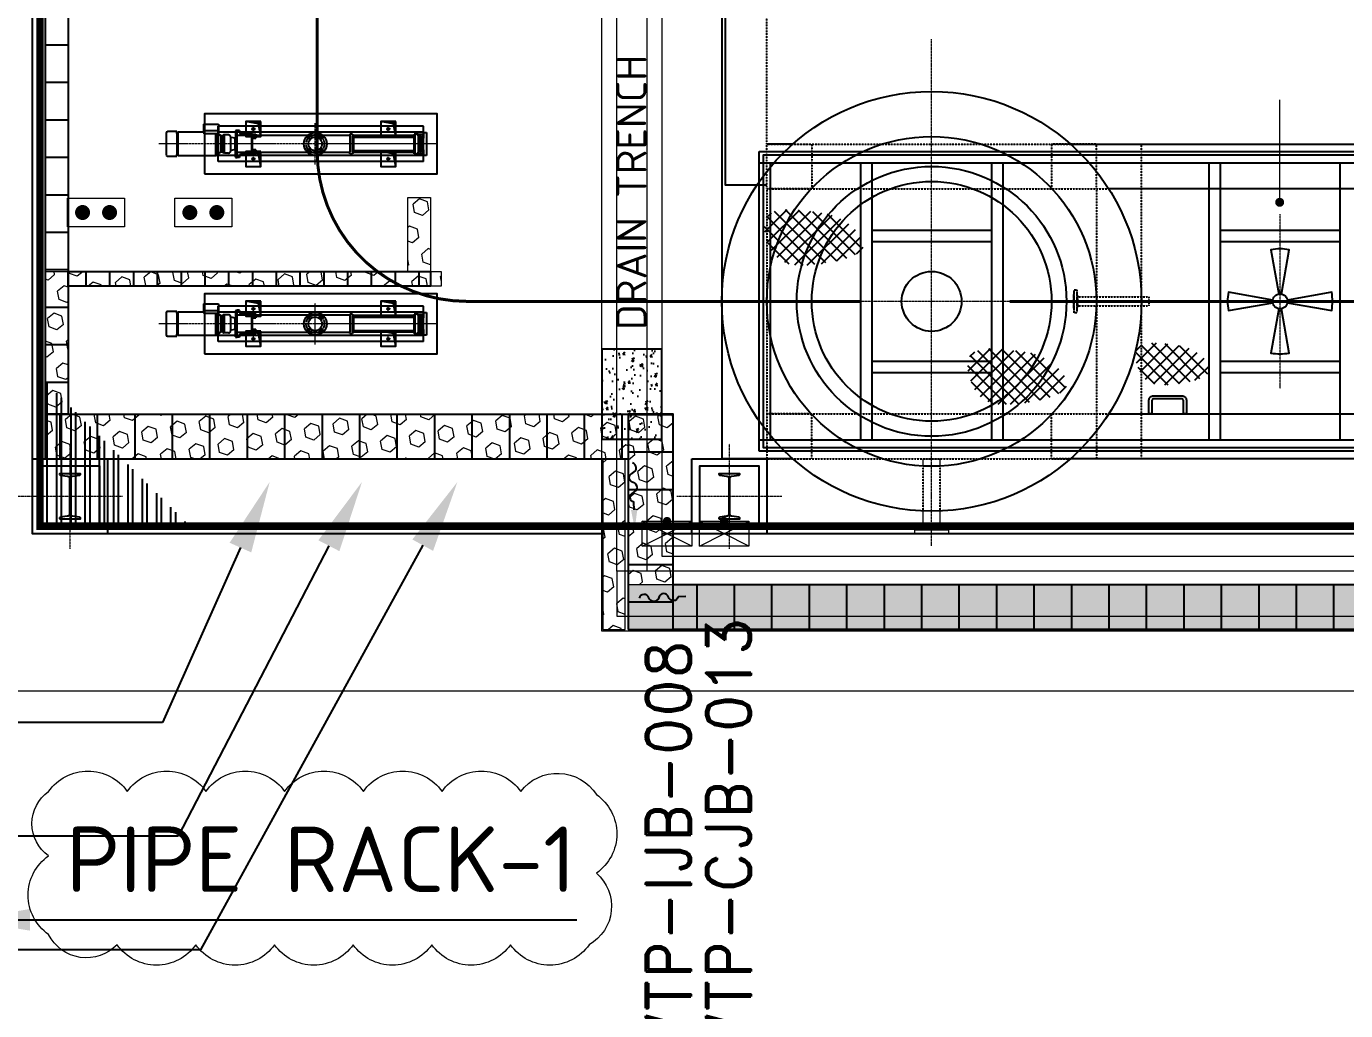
# Model space of a CAD drawing. Header units: inches. Extents: x 8618018 to 8935006, y 2431589 to 2567223.
# Drawn here: x 8647645 to 8656448, y 2514308 to 2520875 of the extents above; entities that cross this region are included whole.
import ezdxf
from ezdxf import colors
from ezdxf.entities.mleader import LeaderData, LeaderLine
from ezdxf.math import Vec2, Vec3

# ---------------------------------------------------------------- set-up
doc = ezdxf.new("R2010")
doc.units = ezdxf.units.IN
doc.header["$MEASUREMENT"] = 0
for name, pattern in [('CENTER', [2, 1.25, -0.25, 0.25, -0.25]), ('HIDDEN', [0.375, 0.25, -0.125]), ('PHANTOM', [2.5, 1.25, -0.25, 0.25, -0.25, 0.25, -0.25])]:
    doc.linetypes.add(name, pattern=pattern)
for name, color, linetype in [('CCT', 4, 'Continuous'), ('Civil', 252, 'Continuous'), ('ELECTRICAL BOX', 30, 'Continuous'), ('EQ', 252, 'Continuous'), ('EQUIPEMENTS', 252, 'Continuous'), ('EXISTING', 252, 'Continuous'), ('Handrail', 252, 'FENCELINE1'), ('HIDDEN', 252, 'HIDDEN'), ('LCS', 4, 'Continuous'), ('MOTOR LOCATION', 3, 'Continuous'), ('PUMP', 252, 'Continuous'), ('SKID', 252, 'Continuous'), ('STR', 252, 'Continuous'), ('T', 3, 'Continuous')]:
    doc.layers.add(name, color=color, linetype=linetype)
for name, color, linetype, lineweight in [('CL', 252, 'CENTER', 5), ('DIM', 252, 'Continuous', 13), ('ICT', 6, 'Continuous', 13), ('PCT', 2, 'Continuous', 15), ('PUDDLE', 252, 'Continuous', 5), ('Rev', 252, 'Continuous', 0), ('TRENCH', 252, 'Continuous', 13)]:
    doc.layers.add(name, color=color, linetype=linetype, lineweight=lineweight)
doc.styles.add('DIM1', font='romant.shx', dxfattribs={"width": 0.8})
doc.styles.add('ISOCPEUR', font='isocpeur.ttf')
doc.styles.add('Roman', font='romans')
doc.styles.add('ROMAND', font='romand')
doc.styles.get("Standard").update_dxf_attribs({"font": 'arial.ttf'})
doc.linetypes.add('FENCELINE1', pattern='A,6.35,-2.54,[133,ltypeshp.shx,S=2.54,R=0,X=-2.54,Y=0],-2.54,25.4', length=36.83)
doc.dimstyles.new('DIM', dxfattribs={"dimscale": 175, "dimtxt": 2.5, "dimasz": 2.5, "dimexe": 0.875, "dimexo": 0.875, "dimgap": 1, "dimtad": 1, "dimdec": 0, "dimzin": 9, "dimdsep": 46, "dimtxsty": 'ISOCPEUR', "dimblk": 'OBLIQUE', "dimcen": 0.09, "dimclrd": 256, "dimclre": 256, "dimclrt": 252, "dimadec": 0, "dimazin": 0, "dimtfac": 1, "dimtdec": 0, "dimtmove": 0, "dimatfit": 3, "dimfxl": 1, "dimtfill": 1, "dimtolj": 1, "dimtzin": 0, "dimarcsym": 0})
doc.dimstyles.new('DIM_80', dxfattribs={"dimscale": 80, "dimtxt": 2.5, "dimasz": 2, "dimexe": 0.875, "dimexo": 0.875, "dimgap": 1, "dimtad": 1, "dimdec": 0, "dimzin": 9, "dimdsep": 46, "dimtxsty": 'ISOCPEUR', "dimblk": 'ARCHTICK', "dimcen": 0.09, "dimclrd": 256, "dimclre": 256, "dimclrt": 4, "dimadec": 0, "dimazin": 0, "dimtfac": 1, "dimtdec": 0, "dimtmove": 0, "dimatfit": 3, "dimfxl": 1, "dimtolj": 1, "dimtzin": 0, "dimarcsym": 0})
pattern_1 = [(270, (8201163.03, 2028801.29), (158.75, -1e-13), [])]
pattern_2 = [(270, (-8717129.58, -2475215.07), (250, -3e-14), [])]
pattern_3 = [(360, (53450169, -17299748.7), (1e-13, 250), [])]
pattern_4 = [(0, (-8717129.58, -2475215.07), (-1e-13, 250), [])]
pattern_5 = [(100, (-8717129.58, -2475215.07), (-95.94770984, -16.91817), [56.25, -112.5]), (220, (-8717129.58, -2475215.07), (62.6254199, -74.63406917), [56.25, -112.5]), (160, (-8717139.34, -2475159.67), (-33.32228993, -91.55223915), [56.25, -112.5])]

# ---------------------------------------------------------------- blocks, each defined once
blk = doc.blocks.new('COL')
at = {"layer": 'Civil'}
blk.add_lwpolyline([(-250, -250), (250, -250), (250, 250), (-250, 250)], close=True, dxfattribs=at)
at = {"layer": 'CL', "ltscale": 0.25}
for p, q in [((0, -350), (0, 350)), ((-350, 0), (350, 0))]:
    blk.add_line(p, q, dxfattribs=at)
at = {"layer": 'STR'}
blk.add_lwpolyline([(-200, 200), (200, 200), (200, -200), (-200, -200)], close=True, dxfattribs=at)
blk.add_lwpolyline([(-70, 150), (70, 150), (70, 147.6, -0.414214), (63, 140.6), (17.8, 134.2, 0.414214), (3.8, 120.2), (3.8, -120.2, 0.414214), (17.8, -134.2), (63, -140.6, -0.414214), (70, -147.6), (70, -150), (-70, -150), (-70, -147.6, -0.414214), (-63, -140.6), (-17.9, -134.2, 0.414214), (-3.9, -120.2), (-3.9, 120.2, 0.414214), (-17.9, 134.2), (-63, 140.6, -0.414214), (-70, 147.6)], format="xyb", close=True, dxfattribs=at)
blk = doc.blocks.new('2SOrf_PLAN')
at = {"color": 6, "linetype": 'CENTER', "ltscale": 0.5}
for p, q in [((-2.03, 2.03), (-1.33, 1.33)), ((2.03, 2.03), (1.33, 1.33)), ((-2.03, -2.03), (-1.33, -1.33)), ((2.03, -2.03), (1.33, -1.33))]:
    blk.add_line(p, q, dxfattribs=at)
for centre, radius in [((0, 0), 3), ((-1.68, 1.68), 0.375), ((0, 0), 1.81), ((1.68, 1.68), 0.375), ((-1.68, -1.68), 0.375), ((1.68, -1.68), 0.375)]:
    blk.add_circle(centre, radius)
at = {"color": 6, "linetype": 'CENTER'}
blk.add_circle((0, 0), 2.38, dxfattribs=at)
blk = doc.blocks.new('2SO')
for p, q in [((0, 3), (0.75, 3)), ((0, -3), (0, 3)), ((0.75, 3), (0.75, 1.53)), ((0.75, 1.53), (1, 1.53)), ((1, -1.53), (1, 1.53)), ((0.75, -3), (0, -3)), ((0.75, -1.53), (0.75, -3)), ((0.75, -1.53), (1, -1.53))]:
    blk.add_line(p, q)
blk = doc.blocks.new('SQ100')
at = {"layer": 'Civil', "ltscale": 0.5}
h = blk.add_hatch(color=256, dxfattribs=at)
h.dxf.hatch_style = 1
h.paths.add_polyline_path([(-35, -35), (-50, 50), (-50, -50), (50, -50)])
for p, q in [((-50, 50), (-35, -35)), ((-35, -35), (50, -50))]:
    blk.add_line(p, q, dxfattribs=at)
blk.add_lwpolyline([(-50, -50), (50, -50), (50, 50), (-50, 50)], close=True, dxfattribs=at)
blk = doc.blocks.new('Filter Press Feed Pump_P')
at = {"ltscale": 15}
for p, q in [((-82.2, 986.1), (-82.2, 924.6)), ((73.3, 995), (-73.8, 995)), ((82.2, 924.6), (82.2, 986.1)), ((-82.2, 924.6), (-70.3, 924.6)), ((-78.3, 915.7), (-70.3, 924.6)), ((-78.3, 663.6), (-78.3, 915.7)), ((-78.3, 915.7), (78.3, 915.7)), ((70.3, 924.6), (-70.3, 924.6)), ((70.3, 924.6), (82.2, 924.6)), ((78.3, 915.7), (70.3, 924.6)), ((78.3, 741.8), (78.3, 915.7)), ((67.9, 649.7), (67.9, 741.8)), ((67.9, 741.8), (87.2, 741.8)), ((87.2, 649.7), (87.2, 746.8)), ((132.3, 746.8), (87.2, 746.8)), ((132.3, 746.8), (132.3, 644.7)), ((-117.5, 648), (117.5, 648)), ((-117.5, -723), (-117.5, 648)), ((-77.3, 654.2), (-78.3, 663.6)), ((-78.3, 663.6), (67.9, 663.6)), ((-77.5, -723), (-77.5, 648)), ((-77.3, 644.7), (-77.3, 654.2)), ((-77.3, 654.2), (67.9, 654.2)), ((-64.9, 644.7), (-77.3, 644.7)), ((-54, 628.4), (-64.9, 644.7)), ((-64.9, 644.7), (64.9, 644.7)), ((-54, 621), (-54, 628.4)), ((-54, 628.4), (54, 628.4)), ((-47.6, 621), (-54, 621)), ((-47.6, 617.5), (-47.6, 621)), ((47.6, 621), (-47.6, 621)), ((-38.1, 617.5), (-38.1, 621)), ((37.7, 617.5), (37.7, 621)), ((54, 621), (47.6, 621)), ((47.6, 617.5), (47.6, 621)), ((54, 628.4), (64.9, 644.7)), ((54, 621), (54, 628.4)), ((64.9, 644.7), (76.8, 644.7)), ((87.2, 649.7), (67.9, 649.7)), ((76.8, 644.7), (76.8, 649.7)), ((77.5, -723), (77.5, 648)), ((87.2, 644.7), (87.2, 649.7)), ((132.3, 644.7), (87.2, 644.7)), ((117.5, -723), (117.5, 648)), ((-90.2, 531.8), (-90.2, 522.9)), ((-90.2, 529.3), (-90.2, 522.9)), ((-87.2, 531.8), (-38.6, 531.8)), ((-60.9, 605.6), (-60.4, 605.6)), ((-60.9, 578.9), (-60.9, 605.6)), ((-60.4, 605.6), (-60.4, 612)), ((-60.4, 605.6), (60.4, 605.6)), ((-50, 615), (-58, 615)), ((-51.5, 531.8), (-38.6, 531.8)), ((50, 615), (-50, 615)), ((47.1, 565.5), (-47.6, 565.5)), ((-38.1, 533.8), (-43.1, 561.5)), ((-38.6, 531.8), (38.6, 531.8)), ((-37.2, 533.8), (-38.1, 533.8)), ((-37.2, 533.8), (36.7, 533.8)), ((36.7, 533.8), (38.1, 533.8)), ((38.1, 533.8), (43.1, 561.5)), ((51, 531.8), (38.6, 531.8)), ((87.2, 531.8), (38.6, 531.8)), ((57.5, 615), (50, 615)), ((60.4, 605.6), (60.4, 612)), ((60.4, 578.9), (60.4, 605.6)), ((89.7, 531.8), (89.7, 522.9)), ((89.7, 522.9), (89.7, 529.3)), ((-90.2, 522.9), (-90.2, 521.4)), ((-90.2, 522.9), (89.7, 522.9)), ((-90.2, 505), (-90.2, 521.4)), ((-90.2, 521.4), (-76.8, 521.4)), ((-77.3, 505), (-90.2, 505)), ((-85.7, 522.9), (-85.7, 521.4)), ((-85.7, 522.9), (85.2, 522.9)), ((-76.8, 505), (-77.3, 505)), ((-76.8, 521.4), (76.3, 521.4)), ((-69.9, 435.7), (-69.9, 497.6)), ((-57.2, -230.6), (-57.2, 520.3)), ((-36.2, 522.9), (-54, 522.9)), ((-36.2, 522.9), (35.7, 522.9)), ((35.7, 522.9), (54, 522.9)), ((57.2, -230.6), (57.2, 520.3)), ((69.9, 435.7), (69.9, 497.6)), ((76.3, 521.4), (89.7, 521.4)), ((76.8, 505), (76.3, 505)), ((89.7, 505), (76.8, 505)), ((85.2, 522.9), (85.2, 521.4)), ((89.7, 521.4), (89.7, 522.9)), ((90.2, 505), (90.2, 521.4)), ((-69.9, 422.3), (-69.9, 435.7)), ((-69.9, 422.3), (69.9, 422.3)), ((-65.4, 422.3), (-65.4, 419.8)), ((-65.4, 419.8), (65.4, 419.8)), ((-39.1, 419.8), (-65.4, 419.8)), ((-65.4, 419.8), (-65.4, 397.5)), ((-39.1, 397.5), (-65.4, 397.5)), ((-39.1, 397.5), (-39.1, 419.8)), ((39.1, 419.8), (39.1, 397.5)), ((65.4, 419.8), (39.1, 419.8)), ((65.4, 397.5), (39.1, 397.5)), ((65.4, 419.8), (65.4, 422.3)), ((65.4, 419.8), (65.4, 397.5)), ((69.9, 435.7), (69.9, 422.3)), ((-65, -230.6), (-65, -247.7)), ((-65, -230.6), (-55, -230.6)), ((-55, -247.7), (-65, -247.7)), ((-56.7, -247.7), (-56.7, -257.1)), ((-56.7, -257.1), (-56.1, -257.1)), ((-56.1, -666.1), (-56.1, -247.7)), ((55, -230.6), (-55, -230.6)), ((-55, -247.7), (55, -247.7)), ((-46.2, -666.1), (-46.2, -247.7)), ((-46.2, -257.1), (46.2, -257.1)), ((-45.1, -257.1), (-45.1, -656.7)), ((45.1, -257.1), (45.1, -656.7)), ((46.2, -666.1), (46.2, -247.7)), ((65, -230.6), (55, -230.6)), ((65, -247.7), (55, -247.7)), ((56.1, -257.1), (56.1, -247.7)), ((56.1, -666.1), (56.1, -247.7)), ((65, -247.7), (65, -230.6)), ((-65, -666.1), (-65, -660)), ((-65, -660), (-56.7, -660)), ((-57.2, -666.1), (-65, -666.1)), ((-65, -666.1), (-65, -685.9)), ((-65, -685.9), (-57.2, -685.9)), ((-65, -685.9), (-65, -715)), ((-57.2, -666.1), (56.7, -666.1)), ((56.7, -685.9), (-57.2, -685.9)), ((-57.2, -685.9), (-38, -696.9)), ((-56.1, -656.7), (-56.7, -656.7)), ((-56.7, -656.7), (-56.7, -666.1)), ((-53.4, -699.6), (-53.4, -694.7)), ((46.2, -656.7), (-46.2, -656.7)), ((-42.9, -694.8), (-42.9, -694.7)), ((-42.9, -694.7), (-42.9, -694.7)), ((-42.9, -694.9), (-42.9, -694.8)), ((-42.9, -695), (-42.9, -694.9)), ((-42.4, -694.7), (-42.4, -699.6)), ((-38, -696.9), (38, -696.9)), ((-38, -696.9), (-38, -711.7)), ((38, -696.9), (57.2, -685.9)), ((38, -711.7), (38, -696.9)), ((41.8, -699.6), (41.8, -694.7)), ((41.8, -694.7), (41.8, -694.8)), ((41.8, -694.8), (41.8, -694.8)), ((41.8, -694.8), (41.8, -694.9)), ((41.8, -694.9), (41.8, -695)), ((52.8, -694.7), (52.8, -699.6)), ((56.1, -656.7), (56.1, -666.1)), ((65, -660), (56.1, -660)), ((65, -666.1), (56.7, -666.1)), ((56.7, -685.9), (65, -685.9)), ((65, -666.1), (65, -660)), ((65, -685.9), (65, -666.1)), ((65, -685.9), (65, -715)), ((-117.5, -723), (117.5, -723)), ((-65, -715), (-38, -715)), ((-36.3, -711.7), (-38, -712.8)), ((-38, -711.7), (38, -711.7)), ((-38, -712.8), (38, -712.8)), ((-38, -712.8), (-38, -721.7)), ((35.8, -711.7), (38, -712.8)), ((38, -712.8), (38, -721.7)), ((38, -715), (65, -715))]:
    blk.add_line(p, q, dxfattribs=at)
for centre in [(-100, 413), (100, 413), (-100, -487), (100, -487)]:
    blk.add_circle(centre, 7, dxfattribs=at)
for centre, radius, start, end in [((-74.1, 985.8), 8.67, 90.00581, 180), ((73.1, 985.8), 8.67, 360, 90), ((-50.3, 617.2), 2.72, 270, 0), ((-35.4, 617.2), 2.72, 180, 270), ((34.9, 617.2), 2.72, 270, 0), ((49.8, 617.2), 2.72, 180, 270), ((-87.4, 529.1), 2.72, 90.00453, 180), ((-47.8, 578.6), 13.6, 180, 270), ((-58.2, 611.8), 2.72, 90.00453, 180), ((-47.8, 560.8), 4.71, 9.99598, 89.9997), ((-38.9, 533.5), 1.73, 270, 0), ((38.4, 533.5), 1.73, 180, 270), ((47.3, 560.8), 4.71, 90.00609, 170.00697), ((46.8, 578.6), 13.6, 270, 0), ((57.2, 611.8), 2.72, 360, 90), ((86.9, 529.1), 2.72, 360, 90), ((-77.5, 497.4), 7.18, 360, 86.41867), ((76.5, 497.4), 7.18, 93.58713, 179.99995), ((-48.2, -695), 5.23, 117.03982, 180.00359), ((-48.2, -699.9), 5.23, 180, 270), ((-48.2, -699.9), 5.23, 270, 0), ((47.1, -699.9), 5.23, 180, 270), ((47.1, -699.9), 5.23, 270, 0), ((47.1, -695), 5.23, 360, 62.95907)]:
    blk.add_arc(centre, radius, start, end, dxfattribs=at)
at = {"layer": 'Civil', "ltscale": 15}
blk.add_lwpolyline([(-200, 738), (-200, -813), (200, -813), (200, 738)], close=True, dxfattribs=at)
at = {"layer": 'CL', "ltscale": 10}
for p, q in [((0, -813), (-0.2, 1045)), ((-114.9, 413), (-85.1, 413)), ((85.1, 413), (114.9, 413)), ((-138.1, 0), (138.1, 0)), ((-114.9, -487), (-85.1, -487)), ((85.1, -487), (114.9, -487))]:
    blk.add_line(p, q, dxfattribs=at)
at = {"layer": 'CL', "ltscale": 15}
for p, q in [((-100, 398.1), (-100, 427.9)), ((100, 398.1), (100, 427.9)), ((-100, -501.9), (-100, -472.1)), ((100, -501.9), (100, -472.1))]:
    blk.add_line(p, q, dxfattribs=at)
at = {"ltscale": 15, "xscale": 25.4, "yscale": 25.4, "zscale": 25.4}
blk.add_blockref('2SOrf_PLAN', (0, 0), dxfattribs=at)
at = {"ltscale": 15, "xscale": 25.40000000000001, "yscale": 25.40000000000001, "zscale": 25.40000000000001, "rotation": 90}
blk.add_blockref('2SO', (0, -743), dxfattribs=at)
at = {"layer": 'DIM', "rotation": 90}
for p in [(-100, 413), (100, 413), (-100, -487), (100, -487)]:
    blk.add_blockref('SQ100', p, dxfattribs=at)
blk = doc.blocks.new('_ArchTick')
at = {"color": 0, "linetype": 'ByBlock', "const_width": 0.15}
blk.add_lwpolyline([(-0.5, -0.5), (0.5, 0.5)], dxfattribs=at)
blk = doc.blocks.new('2SOrf')
for p, q in [((0, -1.8125), (0, 1.8125)), ((0.0625, 1.8125), (0, 1.8125)), ((0.0625, 3), (0.75, 3)), ((0.0625, -3), (0.0625, 3)), ((0.75, 3), (0.75, -3)), ((0.75, 1.53), (1, 1.53)), ((1, -1.53), (1, 1.53)), ((0.0625, -1.8125), (0, -1.8125)), ((0.75, -3), (0.0625, -3)), ((0.75, -1.53), (1, -1.53))]:
    blk.add_line(p, q)
blk = doc.blocks.new('4SORF')
for p, q in [((-0.94, 4.5), (-0.94, -4.5)), ((-0.0625, 4.5), (-0.94, 4.5)), ((-0.0625, -4.5), (-0.0625, 4.5)), ((-0.94, 2.655), (-1.31, 2.655)), ((-1.31, -2.655), (-1.31, 2.655)), ((-0.0625, 3.09375), (0, 3.09375)), ((0, -3.09375), (0, 3.09375)), ((-0.94, -2.655), (-1.31, -2.655)), ((-0.0625, -3.09375), (0, -3.09375)), ((-0.94, -4.5), (-0.0625, -4.5))]:
    blk.add_line(p, q)
blk = doc.blocks.new('FLOW')
at = {"layer": 'Civil'}
blk.add_lwpolyline([(0, 125), (0, 175, -0.747781), (0, 239.8, 0.747781), (0, 304.6, -0.747781), (0, 369.4, 0.747781), (0, 434.2)], format="xyb", dxfattribs=at)
blk.add_solid([(20.8, 125), (-20.8, 125), (0, 0)], dxfattribs=at)
blk = doc.blocks.new('_Oblique')
at = {"color": 0, "linetype": 'ByBlock', "lineweight": -2}
blk.add_line((-0.5, -0.5), (0.5, 0.5), dxfattribs=at)
blk = doc.blocks.new('LPNO')
at = {"layer": 'ELECTRICAL BOX', "color": 7, "lineweight": 0}
for p, q in [((25.6, 21.4), (3.9, -21.4)), ((25.6, -21.4), (3.9, 21.4))]:
    blk.add_line(p, q, dxfattribs=at)
blk.add_lwpolyline([(3.9, -21.4), (3.9, 21.4), (25.6, 21.4), (25.6, -21.4)], close=True, dxfattribs=at)
at = {"layer": 'ELECTRICAL BOX', "color": 7, "lineweight": 0, "const_width": 3.59}
blk.add_lwpolyline([(3.9, 1.8, 1), (3.9, -1.8, 1)], format="xyb", close=True, dxfattribs=at)
at = {"layer": 'ELECTRICAL BOX', "style": 'DIM1', "width": 0.8}
blk.add_attdef('LPNO', (36.8, 20.2), '', height=32, dxfattribs=at)
blk = doc.blocks.new('LCS')
at = {"layer": 'T', "color": 4, "lineweight": 0}
blk.add_lwpolyline([(-590, 295), (-210, 295), (-210, 105), (-590, 105)], close=True, dxfattribs=at)
at = {"layer": 'T', "color": 4, "const_width": 50}
for points in [[(-515, 200, 1), (-465, 200, 1)], [(-335, 200, 1), (-285, 200, 1)]]:
    blk.add_lwpolyline(points, format="xyb", close=True, dxfattribs=at)
at = {"layer": 'MOTOR LOCATION', "color": 4, "style": 'Roman'}
blk.add_attdef('XXX', (246.1, 103.3), '', height=240, dxfattribs=at)
blk = doc.blocks.new('A$C43806556')
at = {"layer": 'Civil'}
h = blk.add_hatch(dxfattribs=at)
h.set_pattern_fill('AR-CONC', color=256)
h.set_pattern_definition([(50, (-8701283.7, -2499718.14), (182.184669, -15.9390855), [19.05, -209.55]), (355, (-8701283.7, -2499718.14), (-35.2434214, 191.0568452), [15.24, -167.640584]), (100.4514447, (-8701268.52, -2499719.47), (146.941247, 175.117752), [16.1900088, -178.0902446]), (46.1842, (-8701283.7, -2499667.34), (271.079041, -42.042328), [28.575, -314.325]), (96.6355576, (-8701261.1, -2499670.85), (237.404134, 247.4261246), [24.285023, -267.135608]), (351.184151, (-8701283.7, -2499667.34), (237.404134, 247.426125), [22.859967, -251.459732]), (21, (-8701258.3, -2499680.04), (151.6143913, -102.2651982), [19.05, -209.55]), (326, (-8701258.3, -2499680.04), (61.8020283, 184.187966), [15.24, -167.64]), (71.451445, (-8701245.66, -2499688.57), (213.4164193, 81.922769), [16.1900088, -178.0899376]), (37.5, (-8701283.7, -2499718.143), (3.08860325, 84.55503887), [0, -165.608, 0, -170.18, 0, -168.275]), (7.5, (-8701283.7, -2499718.14), (66.8196625, 100.1805748), [0, -97.028, 0, -161.798, 0, -64.135]), (327.5, (-8701340.34, -2499718.14), (135.59059517, -5.728744), [0, -63.5, 0, -198.12, 0, -262.89]), (317.5, (-8701365.74, -2499718.14), (148.1291814, 25.426491), [0, -82.55, 0, -131.572, 0, -186.69])])
h.paths.add_polyline_path([(3800, -6769.6), (4200, -6769.6), (4200, -6169.6), (3800, -6169.6)])
at = {"layer": 'SKID', "ltscale": 0.15}
h = blk.add_hatch(dxfattribs=at)
h.set_pattern_fill('ANSI37', color=256, scale=18.75)
h.set_pattern_definition([(45, (-268509.47, -43978.91), (-42.09495, 42.09495), []), (135, (-268509.47, -43978.91), (-42.09495, -42.09495), [])])
edge = h.paths.add_edge_path()
edge.add_spline(control_points=[(5215.7, -5251.9), (5075.8, -5234.1), (4825.4, -5202.3), (4937.7, -5621.7), (5239.2, -5615.9), (5668.4, -5514.7), (5396.4, -5271.7), (5265, -5257.3), (5215.7, -5251.9)], knot_values=[0, 0, 0, 0, 85.713612, 153.464115, 235.479051, 320.051146, 388.814867, 430.049987, 430.049987, 430.049987, 430.049987], degree=3, periodic=0)
h = blk.add_hatch(dxfattribs=at)
h.set_pattern_fill('ANSI37', color=256, scale=18.75)
h.set_pattern_definition([(45, (-267152.84, -44906.72), (-42.09495, 42.09495), []), (135, (-267152.84, -44906.72), (-42.09495, -42.09495), [])])
edge = h.paths.add_edge_path()
edge.add_spline(control_points=[(6572.3, -6179.7), (6432.4, -6161.9), (6182, -6130.1), (6294.3, -6549.5), (6595.9, -6543.7), (7025, -6442.5), (6753, -6199.5), (6621.6, -6185.1), (6572.3, -6179.7)], knot_values=[0, 0, 0, 0, 85.713612, 153.464115, 235.479051, 320.051146, 388.814867, 430.049987, 430.049987, 430.049987, 430.049987], degree=3, periodic=0)
h = blk.add_hatch(dxfattribs=at)
h.set_pattern_fill('ANSI37', color=256, scale=18.75)
h.set_pattern_definition([(45, (-9179956.153, -2578110.745), (-42.09495057, 42.09495057), []), (135, (-9179956.153, -2578110.745), (-42.09495057, -42.09495057), [])])
edge = h.paths.add_edge_path()
edge.add_spline(control_points=[(7609, -6138.2), (7504.1, -6124.9), (7316.2, -6101), (7400.5, -6415.6), (7626.7, -6411.2), (7948.5, -6335.4), (7744.5, -6153.1), (7646, -6142.3), (7609, -6138.2)], knot_values=[0, 0, 0, 0, 85.713612, 153.464115, 235.479051, 320.051146, 388.814867, 430.049987, 430.049987, 430.049987, 430.049987], degree=3, periodic=0)
at = {"color": 252, "linetype": 'PHANTOM', "const_width": 20}
blk.add_lwpolyline([(1900, 1500), (1900, -4850, 0.414214), (2900, -5850), (5525, -5850)], format="xyb", dxfattribs=at)
blk.add_lwpolyline([(6521.8, -5850), (11700, -5850)], dxfattribs=at)
at = {"layer": 'Civil'}
for p, q in [((5074, -4800), (4900, -4800)), ((5074, -6900), (4600, -6900))]:
    blk.add_line(p, q, dxfattribs=at)
for points in [[(3800, -7400), (0, -7400), (0, 0), (11900, 0), (11900, -7400)], [(11700, -4800), (11700, 0), (4600, 0), (4600, -6900)], [(6926, -4800), (11900, -4800)], [(7182.2, -6600), (9250, -6600), (9250, -5100), (7182.2, -5100)], [(11700, -6900), (6926, -6900)], [(11900, -7400), (4200, -7400)]]:
    blk.add_lwpolyline(points, dxfattribs=at)
blk.add_lwpolyline([(3800, -6769.6), (4200, -6769.6), (4200, -6169.6), (3800, -6169.6)], close=True, dxfattribs=at)
for radius in [1400, 1100, 900, 800, 200]:
    blk.add_circle((6000, -5850), radius, dxfattribs=at)
at = {"layer": 'CL', "ltscale": 0.4}
for p, q in [((6000, -7480.2), (6000, -4100)), ((8325, -6432.3), (8325, -5267.7)), ((10054.9, -5850), (4250, -5850))]:
    blk.add_line(p, q, dxfattribs=at)
at = {"layer": 'CL', "ltscale": 0.25}
blk.add_line((7519.8, -5850), (6907.2, -5850), dxfattribs=at)
at = {"layer": 'EQUIPEMENTS', "ltscale": 0.1}
blk.add_lwpolyline([(7450, -6600), (7450, -6510, -0.414214), (7480, -6480), (7670, -6480, -0.414214), (7700, -6510), (7700, -6600), (7680, -6600), (7680, -6510, 0.414214), (7670, -6500), (7480, -6500, 0.414214), (7470, -6510), (7470, -6600), (7450, -6600)], format="xyb", dxfattribs=at)
at = {"layer": 'Handrail', "linetype": 'FENCELINE1', "ltscale": 0.01}
for points in [[(4900.1, -5075), (4625, -5075), (4625, -3625), (10225, -3625), (10225, -625)], [(11926, -4875), (4875.1, -4875), (4875.1, -6825), (11926, -6825), (11926, -6825)]]:
    blk.add_lwpolyline(points, dxfattribs=at)
at = {"layer": 'HIDDEN', "ltscale": 0.5}
for p, q in [((4900.1, -4800), (4900.1, -3600)), ((5074, -4800), (6926, -4800)), ((7400, -6900), (7400, -4800)), ((4900, -5100), (4900, -6600)), ((7099.9, -5100), (7099.9, -6600)), ((6975.4, -5819.8), (7450, -5819.8)), ((6975.4, -5880.1), (7450, -5880.1)), ((7450, -5819.8), (7450, -5880.1)), ((5942.9, -7250), (5942.9, -6950)), ((6057.2, -7250), (6057.2, -6950))]:
    blk.add_line(p, q, dxfattribs=at)
for points in [[(5200.1, -4800), (5200.1, -5100), (4900.1, -5100), (4900.1, -4800)], [(6799.9, -4800), (6799.9, -5100), (7099.9, -5100), (7099.9, -4800)], [(5200.1, -6900), (5200.1, -6600), (4900.1, -6600), (4900.1, -6900)], [(6799.9, -6900), (6799.9, -6600), (7099.9, -6600), (7099.9, -6900)]]:
    blk.add_lwpolyline(points, close=True, dxfattribs=at)
for points in [[(4900, -5100), (7182.2, -5100)], [(4900, -6600), (7182.2, -6600)], [(5074, -6900), (6926, -6900)]]:
    blk.add_lwpolyline(points, dxfattribs=at)
at = {"layer": 'PUDDLE'}
for p, q in [((5942.9, -6948.5), (5942.9, -6900)), ((5942.9, -6900), (6057.2, -6900)), ((6057.2, -6948.5), (6057.2, -6900)), ((5942.9, -7366.7), (5942.9, -7248.8)), ((6057.2, -7366.7), (6057.2, -7248.8))]:
    blk.add_line(p, q, dxfattribs=at)
at = {"layer": 'PUMP'}
for points in [[(8333.7, -5800.8), (8385.8, -5505.3, 0.087489), (8264.2, -5505.3), (8316.3, -5800.8)], [(8275.8, -5841.3), (7980.3, -5789.2, 0.087489), (7980.3, -5910.8), (8275.8, -5858.7)], [(8374.2, -5858.7), (8669.7, -5910.8, 0.087489), (8669.7, -5789.2), (8374.2, -5841.3)], [(8316.3, -5899.2), (8264.2, -6194.7, 0.087489), (8385.8, -6194.7), (8333.7, -5899.2)]]:
    blk.add_lwpolyline(points, format="xyb", dxfattribs=at)
blk.add_circle((8325, -5850), 50, dxfattribs=at)
at = {"layer": 'SKID', "ltscale": 0.15}
for p, q in [((4849.6, -4850), (11586.3, -4850)), ((4849.6, -6850), (4849.6, -4850)), ((4849.6, -4925), (11586.3, -4925)), ((4924.6, -6775), (4924.6, -4925)), ((5525, -4925), (5525, -6775)), ((5600, -4925), (5600, -6775)), ((6400, -4925), (6400, -6775)), ((6475, -4925), (6475, -6775)), ((5600, -5375), (6400, -5375)), ((5600, -5450), (6400, -5450)), ((7925, -5375), (8725, -5375)), ((7925, -5450), (8725, -5450)), ((5600, -6250), (6400, -6250)), ((7925, -6250), (8725, -6250)), ((5600, -6325), (6400, -6325)), ((7925, -6325), (8725, -6325)), ((11586.3, -6775), (4849.6, -6775)), ((11586.3, -6850), (4850.1, -6850))]:
    blk.add_line(p, q, dxfattribs=at)
for points in [[(7850, -4925), (7850, -6775)], [(7925, -4925), (7925, -6775)], [(8725, -4925), (8725, -6775)]]:
    blk.add_lwpolyline(points, dxfattribs=at)
at = {"layer": 'TRENCH'}
for points in [[(14300, -8050), (3800, -8050), (3800, -7550), (3800, -7550), (3800, -844.5), (4200, -844.5), (4200, -7550), (14300, -7550)], [(3900, -7650), (3900, -944.5), (4100, -944.5), (4100, -7650)], [(14300, -7650), (3900, -7650), (3900, -7950), (14300, -7950)]]:
    blk.add_lwpolyline(points, dxfattribs=at)
at = {"color": 7, "xscale": -1, "rotation": 180}
for p in [(250, -7150), (4650, -7150)]:
    blk.add_blockref('COL', p, dxfattribs=at)
at = {"layer": 'EQ', "rotation": 89.99999999999999}
for p in [(1887, -4799.5), (1887, -5999.5)]:
    blk.add_blockref('Filter Press Feed Pump_P', p, dxfattribs=at)
at = {"layer": 'EXISTING', "xscale": 1.012500000000001, "yscale": 1.012500000000001, "zscale": 1.012500000000001}
for p, rotation in [((4019.3, -7367.2), 2.038940563262742), ((4486.8, -7814.9), 92.03894056326273)]:
    blk.add_blockref('FLOW', p, dxfattribs=dict(at, rotation=rotation))
at = {"layer": 'HIDDEN', "ltscale": 0.5, "xscale": 25.4, "yscale": 25.4, "zscale": 25.4}
blk.add_blockref('2SOrf', (6950, -5850), dxfattribs=at)
at = {"layer": 'PUDDLE', "xscale": 25.4, "yscale": 25.4, "zscale": 25.4, "rotation": 270}
blk.add_blockref('4SORF', (6000, -7400), dxfattribs=at)
at = {"layer": 'DIM', "color": 252, "style": 'ISOCPEUR'}
blk.add_text('DRAIN TRENCH', height=200, rotation=90, dxfattribs=at).set_placement((4096.5, -6041.2))
at = {"layer": 'DIM'}
blk.add_leader([(8322.5, -5189), (8322.5, -4505.3)], dimstyle='DIM_80', override={"dimasz": 3, "dimgap": 1, "dimtad": 0, "dimldrblk": 'DotSmall'}, dxfattribs=at)
blk = doc.blocks.new('GA CRM')
h = blk.add_hatch()
h.set_pattern_fill('ANSI32', color=256, scale=10, angle=45)
h.set_pattern_definition([(90, (-8638217.2, -2290356.05), (-95.25, 0), []), (90, (-8638185.45, -2290324.3), (-95.25, 0), [])])
h.paths.add_polyline_path([(19655, 47199.8), (19655, 46199.8), (20655, 46199.8)])
at = {"linetype": 'PHANTOM', "const_width": 50}
blk.add_lwpolyline([(19655, 53499.8), (31455, 53499.8), (31455, 46199.8), (19655, 46199.8)], close=True, dxfattribs=at)
at = {"layer": 'DIM'}
blk.add_line((19500, 45100.2), (96025.1, 45100.2), dxfattribs=at)
at = {"layer": 'Rev'}
blk.add_lwpolyline([(19712.8, 44429.5, -0.520567), (20237.8, 44429.5, -0.520567), (20762.8, 44429.5, -0.520567), (21287.8, 44429.5, -0.520567), (21812.8, 44429.5, -0.520567), (22337.8, 44429.5, -0.520567), (22862.8, 44429.5, -0.520567), (23367.6, 44409.3, -0.520567), (23367.6, 43884.3, -0.520567), (23319.5, 43407.5, -0.520567), (22794.5, 43407.5, -0.520567), (22269.5, 43407.5, -0.520567), (21744.5, 43407.5, -0.520567), (21219.5, 43407.5, -0.520567), (20694.5, 43407.5, -0.520567), (20169.5, 43407.5, -0.520567), (19712.8, 43475.8, -0.520567), (19712.8, 44000.8, -0.520567)], format="xyb", close=True, dxfattribs=at)
blk.add_blockref('A$C43806556', (19605, 53549.8), dxfattribs=at)
at = {"layer": 'DIM', "color": 252, "style": 'ISOCPEUR'}
blk.add_text('PIPE RACK-1', height=437.5, dxfattribs=at).set_placement((19829.1, 43758.8))
at = {"layer": 'DIM'}
blk.add_leader([(19150.1, 43573.3), (23236.4, 43573.3)], dimstyle='DIM', override={"dimgap": 1, "dimtad": 0}, dxfattribs=at)

msp = doc.modelspace()

# ---------------------------------------------------------------- block references
at = {"color": 252}
msp.add_blockref('GA CRM', (8628081, 2471340), dxfattribs=at)

# ---------------------------------------------------------------- next in the draw order: hatches: boundary and pattern name
at = {"layer": 'CCT'}
h = msp.add_hatch(dxfattribs=at)
h.set_pattern_fill('ANSI31', color=256, scale=2000, angle=675, style=0)
h.set_pattern_definition(pattern_3)
h.paths.add_polyline_path([(8647923.7, 2522914.8), (8647773.7, 2522914.8), (8647773.7, 2518286.8), (8647923.7, 2518286.4)])
h = msp.add_hatch(dxfattribs=at)
h.set_pattern_fill('ANSI31', color=256, scale=50, angle=225, style=0)
h.set_pattern_definition(pattern_1)
h.paths.add_polyline_path([(8650341.5, 2519140.2), (8650341.5, 2519240.2), (8647923.4, 2519240.2), (8647923.4, 2519140.2)])
h = msp.add_hatch(dxfattribs=at)
h.set_pattern_fill('ANSI31', color=256, scale=2000, angle=225, style=0)
h.set_pattern_definition(pattern_2)
h.paths.add_polyline_path([(8651661, 2518286.8), (8647923.7, 2518286.8), (8647923.7, 2518286.4), (8647773.7, 2518286.8), (8647773.7, 2517986.4), (8651661, 2517986.4)])
h = msp.add_hatch(dxfattribs=at)
h.set_pattern_fill('ANSI31', color=256, scale=2000, angle=675, style=0)
h.set_pattern_definition(pattern_4)
h.paths.add_polyline_path([(8651961, 2518286.4), (8651661, 2518286.4), (8651661, 2517986.4), (8651661, 2516851.4), (8651961, 2516851.4)])
h = msp.add_hatch(dxfattribs=at)
h.set_pattern_fill('ANSI31', color=256, scale=2000, angle=225, style=0)
h.set_pattern_definition(pattern_2)
h.paths.add_polyline_path([(8661786, 2517151.4), (8657686, 2517151.4), (8657686, 2517148.9), (8657538.5, 2517148.9), (8657536, 2517148.9), (8651961, 2517151.4), (8651961, 2516851.4), (8661786, 2516851.4)])
at = {"layer": 'ICT', "transparency": 33554661}
h = msp.add_hatch(dxfattribs=at)
h.set_pattern_fill('HEX', color=256, scale=450, angle=100, style=0)
h.paths.add_polyline_path([(8650341.5, 2519732), (8650191.5, 2519732), (8650191.5, 2519240.2), (8650341.5, 2519240.2)])
h = msp.add_hatch(dxfattribs=at)
h.set_pattern_fill('HEX', color=256, scale=450, angle=100, style=0)
h.set_pattern_definition(pattern_5)
h.paths.add_polyline_path([(8647923.7, 2519240.2), (8647773.7, 2519240.2), (8647773.7, 2518286.4), (8647923.7, 2518286.4)])
h = msp.add_hatch(dxfattribs=at)
h.set_pattern_fill('HEX', color=256, scale=450, angle=100, style=0)
h.paths.add_polyline_path([(8650414, 2519240.2), (8647923.7, 2519240.2), (8647923.7, 2519140.2), (8650414, 2519140.2)])
h = msp.add_hatch(dxfattribs=at)
h.set_pattern_fill('HEX', color=256, scale=450, angle=100, style=0)
h.paths.add_polyline_path([(8651661, 2518286.4), (8647773.7, 2518286.4), (8647773.7, 2517986.4), (8651661, 2517986.4)])
h = msp.add_hatch(dxfattribs=at)
h.set_pattern_fill('HEX', color=256, scale=450, angle=100, style=0)
h.set_pattern_definition(pattern_5)
h.paths.add_polyline_path([(8651961, 2518286.4), (8651661, 2518286.4), (8651661, 2517986.4), (8651661, 2517151.4), (8651961, 2517151.4)])
h = msp.add_hatch(dxfattribs=at)
h.set_pattern_fill('HEX', color=256, scale=450, angle=100, style=0)
h.set_pattern_definition(pattern_5)
h.paths.add_polyline_path([(8651491, 2517986.4), (8651491, 2516851.4), (8651641, 2516851.4), (8651641, 2517151.4), (8651641, 2517986.4)])
h = msp.add_hatch(dxfattribs=at)
h.set_pattern_fill('HEX', color=256, scale=450, angle=100, style=0)
h.set_pattern_definition(pattern_5)
h.paths.add_polyline_path([(8660986.8, 2517151.4), (8651661, 2517151.4), (8651661, 2516851.4), (8660986.8, 2516851.4)])
at = {"layer": 'PCT'}
h = msp.add_hatch(dxfattribs=at)
h.set_pattern_fill('ANSI31', color=256, scale=2000, angle=675, style=0)
h.set_pattern_definition(pattern_3)
h.paths.add_polyline_path([(8647923.7, 2522914.8), (8647773.7, 2522914.8), (8647773.7, 2518286.8), (8647923.7, 2518286.4)])
h = msp.add_hatch(dxfattribs=at)
h.set_pattern_fill('ANSI31', color=256, scale=50, angle=225, style=0)
h.set_pattern_definition(pattern_1)
h.paths.add_polyline_path([(8650341.5, 2519140.2), (8650341.5, 2519240.2), (8647923.4, 2519240.2), (8647923.4, 2519140.2)])
h = msp.add_hatch(dxfattribs=at)
h.set_pattern_fill('ANSI31', color=256, scale=2000, angle=225, style=0)
h.set_pattern_definition(pattern_2)
h.paths.add_polyline_path([(8651661, 2518286.8), (8647923.7, 2518286.8), (8647923.7, 2518286.4), (8647773.7, 2518286.8), (8647773.7, 2517986.4), (8651661, 2517986.4)])
h = msp.add_hatch(dxfattribs=at)
h.set_pattern_fill('ANSI31', color=256, scale=2000, angle=675, style=0)
h.set_pattern_definition(pattern_4)
h.paths.add_polyline_path([(8651961, 2518286.4), (8651661, 2518286.4), (8651661, 2517986.4), (8651661, 2516851.4), (8651961, 2516851.4)])
h = msp.add_hatch(dxfattribs=at)
h.set_pattern_fill('ANSI31', color=256, scale=2000, angle=225, style=0)
h.set_pattern_definition(pattern_2)
h.paths.add_polyline_path([(8661786, 2517151.4), (8657686, 2517151.4), (8657686, 2517148.9), (8657538.5, 2517148.9), (8657536, 2517148.9), (8651961, 2517151.4), (8651961, 2516851.4), (8661786, 2516851.4)])

# ---------------------------------------------------------------- next in the draw order: linework, layer by layer
at = {"layer": 'CCT'}
for p, q in [((8651961, 2516851.4, 62000.6), (8651961, 2518286.4, 62000.6)), ((8651661, 2516851.4, 62000.6), (8651961, 2516851.4, 62000.6))]:
    msp.add_line(p, q, dxfattribs=at)
for points in [[(8647773.7, 2518286.8), (8647773.7, 2522914.8), (8647923.7, 2522914.8), (8647923.7, 2518286.4)], [(8650341.5, 2519240.2), (8650341.5, 2519140.2), (8647923.8, 2519140.2), (8647923.7, 2519240.2)], [(8647773.7, 2518286.8), (8651661, 2518286.8), (8651661, 2517986.4), (8647773.7, 2517986.4)]]:
    msp.add_lwpolyline(points, close=True, dxfattribs=at)
at = {"layer": 'CCT', "elevation": 62000.6}
for points in [[(8651661, 2516851.4), (8651961, 2516851.4), (8651961, 2518286.4), (8651661, 2518286.4)], [(8661595.7, 2516851.4), (8651961, 2516851.4), (8651961, 2517151.4), (8661595.7, 2517151.4)]]:
    msp.add_lwpolyline(points, close=True, dxfattribs=at)
at = {"layer": 'ICT', "elevation": -56324.5}
msp.add_lwpolyline([(8650191.5, 2519732), (8650341.5, 2519732), (8650341.5, 2519240.2), (8650191.5, 2519240.2)], close=True, dxfattribs=at)
at = {"layer": 'ICT'}
for points in [[(8647773.7, 2518286.4), (8647773.7, 2519240.2), (8647923.7, 2519240.2), (8647923.7, 2518286.4)], [(8650414, 2519240.2), (8650414, 2519140.2), (8647923.8, 2519140.2), (8647923.7, 2519240.2)], [(8660984.3, 2516851.4), (8651661, 2516851.4), (8651661, 2517150.9), (8660986.8, 2517151.4)]]:
    msp.add_lwpolyline(points, close=True, dxfattribs=at)
at = {"layer": 'ICT', "transparency": 33554661}
for points in [[(8651661, 2518286.4), (8647773.7, 2518286.4), (8647773.7, 2517986.4), (8651661, 2517986.4)], [(8651661, 2517150.9), (8651961, 2517150.9), (8651961, 2518286.9), (8651661, 2518286.4)], [(8651641, 2517986.4), (8651491, 2517986.4), (8651491, 2516851.4), (8651641, 2516851.4)]]:
    msp.add_lwpolyline(points, close=True, dxfattribs=at)
at = {"layer": 'PCT'}
for points in [[(8647773.7, 2518286.8), (8647773.7, 2522914.8), (8647923.7, 2522914.8), (8647923.7, 2518286.4)], [(8650341.5, 2519240.2), (8650341.5, 2519140.2), (8647923.8, 2519140.2), (8647923.7, 2519240.2)], [(8647773.7, 2518286.8), (8651661, 2518286.8), (8651661, 2517986.4), (8647773.7, 2517986.4)]]:
    msp.add_lwpolyline(points, close=True, dxfattribs=at)
at = {"layer": 'PCT', "elevation": 62000.6}
for points in [[(8651661, 2516851.4), (8651961, 2516851.4), (8651961, 2518286.4), (8651661, 2518286.4)], [(8661595.7, 2516851.4), (8651961, 2516851.4), (8651961, 2517151.4), (8661595.7, 2517151.4)]]:
    msp.add_lwpolyline(points, close=True, dxfattribs=at)

# ---------------------------------------------------------------- next in the draw order: block references
at = {"layer": 'LCS'}
for p in [(8648510.3, 2519432.7, 59160), (8649226.1, 2519432.7, 59160)]:
    msp.add_blockref('LCS', p, dxfattribs=at)
at = {"layer": 'MOTOR LOCATION'}
ref = msp.add_blockref('LPNO', (8651920.4, 2517604.1), dxfattribs=dict(at, xscale=7.742672857553146, yscale=7.742672857553146, zscale=7.742672857553146, rotation=269.9999999999999))
ref.add_attrib('LPNO', 'WWTP-IJB-008', (8652079.4, 2513629.8), dxfattribs={"layer": 'ELECTRICAL BOX', "height": 300, "rotation": 90, "style": 'ROMAND'})
ref = msp.add_blockref('LPNO', (8652301.6, 2517604.1), dxfattribs=dict(at, xscale=7.742672857553146, yscale=7.742672857553146, zscale=7.742672857553146, rotation=269.9999999999999))
ref.add_attrib('LPNO', 'WWTP-CJB-013', (8652480.6, 2513629.8), dxfattribs={"layer": 'ELECTRICAL BOX', "height": 300, "rotation": 90, "style": 'ROMAND'})

# ---------------------------------------------------------------- next in the draw order: leaders
at = {"layer": 'CCT', "lineweight": 0}
ml = msp.add_multileader_mtext('Standard', dxfattribs=at)
ml.set_content('', color=256)
ml.set_leader_properties()
ml.build(insert=Vec2(0, 0))
ml.multileader.update_dxf_attribs({"text_right_attachment_type": 6, "dogleg_length": 1700, "arrow_head_size": 480})
ctx = ml.context
ctx.base_point, ctx.char_height, ctx.arrow_head_size, ctx.landing_gap_size, ctx.plane_origin = Vec3(8639307.4, 2515471.6), 0.432, 480, 0.216, Vec3(8650320.6, 2512541.8)
ctx.right_attachment = 6
notes = []
notes.append((ctx, [(0, (1, 1, 0), (8648659, 2515471.8), (-1, 0), 9351.2, [(0, [(8649885, 2517835.6)], 0, [])])]))
ctx.mtext.insert, ctx.mtext.text_direction, ctx.mtext.rotation, ctx.mtext.flow_direction = Vec3(8639307.6, 2515471.4), Vec3(-1, 0), 3.141593, 5
at = {"layer": 'ICT', "color": 6, "lineweight": 0}
ml = msp.add_multileader_mtext('Standard', dxfattribs=at)
ml.set_content('', color=6)
ml.set_leader_properties()
ml.build(insert=Vec2(0, 0))
ml.multileader.update_dxf_attribs({"text_right_attachment_type": 6, "dogleg_length": 9936.2, "arrow_head_size": 480})
ctx = ml.context
ctx.base_point, ctx.char_height, ctx.arrow_head_size, ctx.landing_gap_size, ctx.plane_origin = Vec3(8638617.2, 2516229.5), 0.432, 480, 0.216, Vec3(8650320.6, 2513299.7)
ctx.right_attachment = 6
notes.append((ctx, [(0, (1, 1, 0), (8648553.8, 2516229.7), (-1, 0), 9936.2, [(0, [(8649269.1, 2517835.6)], 0, [])])]))
ctx.mtext.insert, ctx.mtext.text_direction, ctx.mtext.rotation, ctx.mtext.flow_direction = Vec3(8638617.4, 2516229.3), Vec3(-1, 0), 3.141593, 5
at = {"layer": 'PCT', "lineweight": 0}
ml = msp.add_multileader_mtext('Standard', dxfattribs=at)
ml.set_content('', color=256)
ml.set_leader_properties()
ml.build(insert=Vec2(0, 0))
ml.multileader.update_dxf_attribs({"text_right_attachment_type": 6, "dogleg_length": 1700, "arrow_head_size": 480})
ctx = ml.context
ctx.base_point, ctx.char_height, ctx.arrow_head_size, ctx.landing_gap_size, ctx.plane_origin = Vec3(8640283.1, 2520109.3), 9.6, 480, 4.8, Vec3(8648212.6, 2517184.2)
ctx.right_attachment, ctx.text_align_type = 6, 2
notes.append((ctx, [(0, (1, 1, 0), (8645745.9, 2520114.1), (-1, 0), 5453.2, [(0, [(8647773.7, 2521063.5)], 0, [])])]))
ctx.mtext.insert, ctx.mtext.text_direction, ctx.mtext.rotation, ctx.mtext.alignment, ctx.mtext.flow_direction = Vec3(8640287.9, 2520104.5), Vec3(-1, 0), 3.141593, 3, 5
ml = msp.add_multileader_mtext('Standard', dxfattribs=at)
ml.set_content('', color=256)
ml.set_leader_properties()
ml.build(insert=Vec2(0, 0))
ml.multileader.update_dxf_attribs({"text_right_attachment_type": 6, "dogleg_length": 9346.4, "arrow_head_size": 480})
ctx = ml.context
ctx.base_point, ctx.char_height, ctx.arrow_head_size, ctx.landing_gap_size, ctx.plane_origin = Vec3(8639970.6, 2514709.1), 9.6, 480, 4.8, Vec3(8650315.8, 2511783.9)
ctx.right_attachment, ctx.text_align_type = 6, 2
notes.append((ctx, [(0, (1, 1, 0), (8648808.1, 2514713.9), (-1, 0), 8827.9, [(0, [(8650521.1, 2517833.9)], 0, [])])]))
ctx.mtext.insert, ctx.mtext.text_direction, ctx.mtext.rotation, ctx.mtext.alignment, ctx.mtext.flow_direction = Vec3(8639975.4, 2514704.3), Vec3(-1, 0), 3.141593, 3, 5
for ctx, leaders in notes:
    for number, flags, end, landing, length, lines in leaders:
        leader = LeaderData()
        leader.index, (leader.has_last_leader_line, leader.has_dogleg_vector, leader.attachment_direction) = number, flags
        leader.last_leader_point, leader.dogleg_vector, leader.dogleg_length = Vec3(end), Vec3(landing), length
        for number, points, colour, breaks in lines:
            line = LeaderLine()
            line.index, line.vertices, line.color, line.breaks = number, Vec3.list(points), colors.encode_raw_color(colour), breaks
            leader.lines.append(line)
        ctx.leaders.append(leader)

doc.saveas('drawing.dxf')
